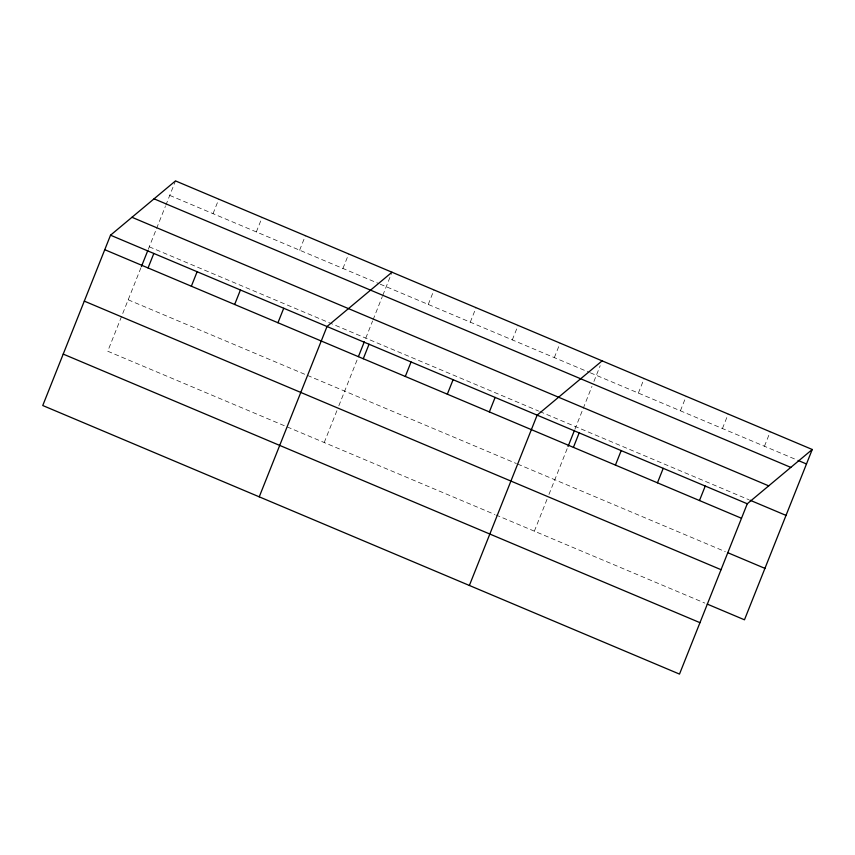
<?xml version="1.0" encoding="UTF-8"?>
<svg xmlns="http://www.w3.org/2000/svg" width="855" height="855" viewBox="0 0 855 855"><rect width="100%" height="100%" fill="white"/><g stroke="black" fill="none" stroke-linecap="round" stroke-linejoin="round"><path stroke-width="0.64" stroke-dasharray="4.28 3.21" d="M140.936 267.765L107.73 351.223L494.724 514.454M148.289 249.286L156.091 229.685M156.583 228.456L165.357 206.418M165.838 205.2L175.499 180.907M213.034 213.665L218.805 199.172M256.34 231.929L262.1 217.437M299.635 250.194L305.395 235.702M342.93 268.449L348.701 253.967M324.227 442.537L336.891 410.71M338.837 405.804L357.924 357.85M365.769 338.131L372.588 320.999M373.079 319.77L382.335 296.514M382.816 295.285L391.515 273.429M428.259 304.444L434.019 289.952M470.282 322.164L476.043 307.682M512.305 339.895L518.077 325.402M554.329 357.614L560.1 343.133M534.354 531.169L547.018 499.331M548.963 494.436L567.56 447.71M574.913 429.231L582.715 409.63M583.206 408.401L591.97 386.364M593.926 381.469L600.199 365.684M638.386 393.076L644.146 378.583M680.409 410.795L686.17 396.303M722.432 428.526L728.204 414.034M764.456 446.246L770.227 431.754M169.739 195.4L379.011 283.668M380.219 284.181L589.148 372.31M590.356 372.812L796.881 459.926M149.272 246.817L538.671 411.063M539.868 411.576L748.798 499.694M128.186 299.806L306.197 374.885M307.405 375.388L516.388 463.538M517.585 464.041L725.318 551.657M495.921 514.956L704.851 603.085"/><path stroke-width="1.28" d="M110.53 235.2L42.75 405.516L679.501 674.093L747.27 503.777L812.25 449.484L175.499 180.907L110.53 235.2L747.27 503.777M141.428 266.536L147.808 250.515M148.054 267.957L153.825 253.465M191.36 286.222L197.12 271.73M234.655 304.487L240.426 289.995M277.95 322.741L283.721 308.26M259.247 496.83L327.016 326.524L391.996 272.221M358.416 356.621L364.294 341.829M363.279 358.737L369.039 344.244M405.302 376.457L411.073 361.975M447.325 394.187L453.097 379.695M489.359 411.918L495.12 397.425M469.374 585.461L537.143 415.145L602.123 360.853M568.051 446.481L574.421 430.46M573.406 447.368L579.166 432.876M615.429 465.088L621.2 450.596M657.452 482.819L663.223 468.326M699.476 500.538L705.247 486.057M812.25 449.484L744.47 619.8L707.256 604.1M798.078 460.428L806.479 463.976M154.06 198.83L790.811 467.396M131.969 217.288L768.72 485.864M749.995 500.196L786.023 515.394M104.759 249.692L741.509 518.269M727.712 552.672L764.936 568.372M84.292 301.12L721.043 569.687M63.217 354.098L699.956 622.664"/></g></svg>
